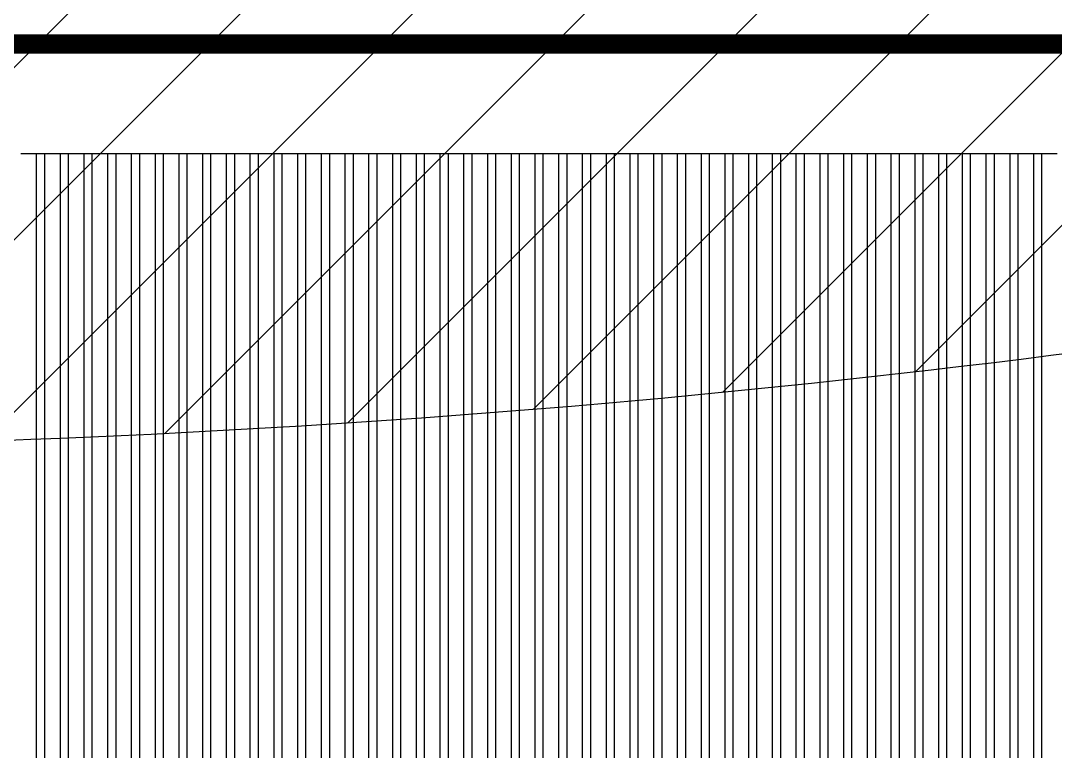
# Model space of a CAD drawing. Header units: millimetres. Extents: x -107267 to 109426, y -98906 to 83910.
# Drawn here: x 3002 to 5700, y -1940 to -36 of the extents above; entities that cross this region are included whole.
import ezdxf

# ---------------------------------------------------------------- set-up
doc = ezdxf.new("R2010")
doc.units = ezdxf.units.MM
doc.linetypes.add('ACAD_ISO10W100', pattern=[18, 12, -3, 0, -3])
doc.layers.add('00 - ZONA DE PROTEÇÃO', color=4, linetype='Continuous')
doc.layers.add('Top (Plan) View-MISC', color=7, linetype='Continuous')
doc.layers.add('000-M3G-MALHA NOVA', color=5, linetype='ACAD_ISO10W100', lineweight=0)

# ---------------------------------------------------------------- blocks, each defined once
blk = doc.blocks.new('*U481')
at = {"layer": 'Top (Plan) View-MISC', "color": 0, "linetype": 'ByBlock', "lineweight": -2}
for p, q in [((3002.3, -381.9), (3043, -381.9)), ((3064.2, -381.9), (3104.9, -381.9)), ((3126.1, -381.9), (3166.8, -381.9)), ((3188, -381.9), (3228.7, -381.9)), ((3249.9, -381.9), (3290.6, -381.9)), ((3311.8, -381.9), (3352.5, -381.9)), ((3373.7, -381.9), (3414.4, -381.9)), ((3435.6, -381.9), (3476.3, -381.9)), ((3497.5, -381.9), (3538.2, -381.9)), ((3559.4, -381.9), (3600, -381.9)), ((3621.3, -381.9), (3661.9, -381.9)), ((3683.2, -381.9), (3723.8, -381.9)), ((3745.1, -381.9), (3785.7, -381.9)), ((3807, -381.9), (3847.6, -381.9)), ((3868.9, -381.9), (3909.5, -381.9)), ((3930.8, -381.9), (3971.4, -381.9)), ((3992.7, -381.9), (4033.3, -381.9)), ((4054.5, -381.9), (4095.2, -381.9)), ((4116.4, -381.9), (4157.1, -381.9)), ((4178.3, -381.9), (4219, -381.9)), ((4240.2, -381.9), (4280.9, -381.9)), ((4302.1, -381.9), (4342.8, -381.9)), ((4364, -381.9), (4404.7, -381.9)), ((4425.9, -381.9), (4466.6, -381.9)), ((4487.8, -381.9), (4528.5, -381.9)), ((4549.7, -381.9), (4590.4, -381.9)), ((4611.6, -381.9), (4652.3, -381.9)), ((4673.5, -381.9), (4714.2, -381.9)), ((4735.4, -381.9), (4776.1, -381.9)), ((4797.3, -381.9), (4838, -381.9)), ((4859.2, -381.9), (4899.9, -381.9)), ((4921.1, -381.9), (4961.8, -381.9)), ((4983, -381.9), (5023.7, -381.9)), ((5044.9, -381.9), (5085.6, -381.9)), ((5106.8, -381.9), (5147.5, -381.9)), ((5168.7, -381.9), (5209.4, -381.9)), ((5230.6, -381.9), (5271.3, -381.9)), ((5292.5, -381.9), (5333.2, -381.9)), ((5354.4, -381.9), (5395.1, -381.9)), ((5416.3, -381.9), (5457, -381.9)), ((5478.2, -381.9), (5518.9, -381.9)), ((5540.1, -381.9), (5580.8, -381.9)), ((5602, -381.9), (5642.7, -381.9)), ((5663.9, -381.9), (5704.6, -381.9))]:
    blk.add_line(p, q, dxfattribs=at)
blk = doc.blocks.new('*U482')
at = {"layer": 'Top (Plan) View-MISC', "color": 0, "linetype": 'ByBlock', "lineweight": -2}
for p, q in [((3002.3, -381.9), (3043, -381.9)), ((3064.2, -381.9), (3104.9, -381.9)), ((3126.1, -381.9), (3166.8, -381.9)), ((3188, -381.9), (3228.7, -381.9)), ((3249.9, -381.9), (3290.6, -381.9)), ((3311.8, -381.9), (3352.5, -381.9)), ((3373.7, -381.9), (3414.4, -381.9)), ((3435.6, -381.9), (3476.3, -381.9)), ((3497.5, -381.9), (3538.2, -381.9)), ((3559.4, -381.9), (3600, -381.9)), ((3621.3, -381.9), (3661.9, -381.9)), ((3683.2, -381.9), (3723.8, -381.9)), ((3745.1, -381.9), (3785.7, -381.9)), ((3807, -381.9), (3847.6, -381.9)), ((3868.9, -381.9), (3909.5, -381.9)), ((3930.8, -381.9), (3971.4, -381.9)), ((3992.7, -381.9), (4033.3, -381.9)), ((4054.5, -381.9), (4095.2, -381.9)), ((4116.4, -381.9), (4157.1, -381.9)), ((4178.3, -381.9), (4219, -381.9)), ((4240.2, -381.9), (4280.9, -381.9)), ((4302.1, -381.9), (4342.8, -381.9)), ((4364, -381.9), (4404.7, -381.9)), ((4425.9, -381.9), (4466.6, -381.9)), ((4487.8, -381.9), (4528.5, -381.9)), ((4549.7, -381.9), (4590.4, -381.9)), ((4611.6, -381.9), (4652.3, -381.9)), ((4673.5, -381.9), (4714.2, -381.9)), ((4735.4, -381.9), (4776.1, -381.9)), ((4797.3, -381.9), (4838, -381.9)), ((4859.2, -381.9), (4899.9, -381.9)), ((4921.1, -381.9), (4961.8, -381.9)), ((4983, -381.9), (5023.7, -381.9)), ((5044.9, -381.9), (5085.6, -381.9)), ((5106.8, -381.9), (5147.5, -381.9)), ((5168.7, -381.9), (5209.4, -381.9)), ((5230.6, -381.9), (5271.3, -381.9)), ((5292.5, -381.9), (5333.2, -381.9)), ((5354.4, -381.9), (5395.1, -381.9)), ((5416.3, -381.9), (5457, -381.9)), ((5478.2, -381.9), (5518.9, -381.9)), ((5540.1, -381.9), (5580.8, -381.9)), ((5602, -381.9), (5642.7, -381.9)), ((5663.9, -381.9), (5704.6, -381.9))]:
    blk.add_line(p, q, dxfattribs=at)
blk = doc.blocks.new('*U771')
at = {"layer": 'Top (Plan) View-MISC', "color": 0, "linetype": 'ByBlock', "lineweight": -2}
for p, q in [((5642.7, -381.9), (5642.7, -7621.9)), ((5642.7, -381.9), (5663.9, -381.9)), ((5663.9, -381.9), (5663.9, -7621.9))]:
    blk.add_line(p, q, dxfattribs=at)
blk = doc.blocks.new('*U772')
at = {"layer": 'Top (Plan) View-MISC', "color": 0, "linetype": 'ByBlock', "lineweight": -2}
for p, q in [((5580.8, -381.9), (5580.8, -7621.9)), ((5580.8, -381.9), (5602, -381.9)), ((5602, -381.9), (5602, -7621.9))]:
    blk.add_line(p, q, dxfattribs=at)
blk = doc.blocks.new('*U773')
at = {"layer": 'Top (Plan) View-MISC', "color": 0, "linetype": 'ByBlock', "lineweight": -2}
for p, q in [((5518.9, -381.9), (5518.9, -7621.9)), ((5518.9, -381.9), (5540.1, -381.9)), ((5540.1, -381.9), (5540.1, -7621.9))]:
    blk.add_line(p, q, dxfattribs=at)
blk = doc.blocks.new('*U774')
at = {"layer": 'Top (Plan) View-MISC', "color": 0, "linetype": 'ByBlock', "lineweight": -2}
for p, q in [((5457, -381.9), (5457, -7621.9)), ((5457, -381.9), (5478.2, -381.9)), ((5478.2, -381.9), (5478.2, -7621.9))]:
    blk.add_line(p, q, dxfattribs=at)
blk = doc.blocks.new('*U775')
at = {"layer": 'Top (Plan) View-MISC', "color": 0, "linetype": 'ByBlock', "lineweight": -2}
for p, q in [((5395.1, -381.9), (5395.1, -7621.9)), ((5395.1, -381.9), (5416.3, -381.9)), ((5416.3, -381.9), (5416.3, -7621.9))]:
    blk.add_line(p, q, dxfattribs=at)
blk = doc.blocks.new('*U776')
at = {"layer": 'Top (Plan) View-MISC', "color": 0, "linetype": 'ByBlock', "lineweight": -2}
for p, q in [((5333.2, -381.9), (5333.2, -7621.9)), ((5333.2, -381.9), (5354.4, -381.9)), ((5354.4, -381.9), (5354.4, -7621.9))]:
    blk.add_line(p, q, dxfattribs=at)
blk = doc.blocks.new('*U777')
at = {"layer": 'Top (Plan) View-MISC', "color": 0, "linetype": 'ByBlock', "lineweight": -2}
for p, q in [((5271.3, -381.9), (5271.3, -7621.9)), ((5271.3, -381.9), (5292.5, -381.9)), ((5292.5, -381.9), (5292.5, -7621.9))]:
    blk.add_line(p, q, dxfattribs=at)
blk = doc.blocks.new('*U778')
at = {"layer": 'Top (Plan) View-MISC', "color": 0, "linetype": 'ByBlock', "lineweight": -2}
for p, q in [((5209.4, -381.9), (5209.4, -7621.9)), ((5209.4, -381.9), (5230.6, -381.9)), ((5230.6, -381.9), (5230.6, -7621.9))]:
    blk.add_line(p, q, dxfattribs=at)
blk = doc.blocks.new('*U779')
at = {"layer": 'Top (Plan) View-MISC', "color": 0, "linetype": 'ByBlock', "lineweight": -2}
for p, q in [((5147.5, -381.9), (5147.5, -7621.9)), ((5147.5, -381.9), (5168.7, -381.9)), ((5168.7, -381.9), (5168.7, -7621.9))]:
    blk.add_line(p, q, dxfattribs=at)
blk = doc.blocks.new('*U780')
at = {"layer": 'Top (Plan) View-MISC', "color": 0, "linetype": 'ByBlock', "lineweight": -2}
for p, q in [((5085.6, -381.9), (5085.6, -7621.9)), ((5085.6, -381.9), (5106.8, -381.9)), ((5106.8, -381.9), (5106.8, -7621.9))]:
    blk.add_line(p, q, dxfattribs=at)
blk = doc.blocks.new('*U781')
at = {"layer": 'Top (Plan) View-MISC', "color": 0, "linetype": 'ByBlock', "lineweight": -2}
for p, q in [((5023.7, -381.9), (5023.7, -7621.9)), ((5023.7, -381.9), (5044.9, -381.9)), ((5044.9, -381.9), (5044.9, -7621.9))]:
    blk.add_line(p, q, dxfattribs=at)
blk = doc.blocks.new('*U782')
at = {"layer": 'Top (Plan) View-MISC', "color": 0, "linetype": 'ByBlock', "lineweight": -2}
for p, q in [((4961.8, -381.9), (4961.8, -7621.9)), ((4961.8, -381.9), (4983, -381.9)), ((4983, -381.9), (4983, -7621.9))]:
    blk.add_line(p, q, dxfattribs=at)
blk = doc.blocks.new('*U783')
at = {"layer": 'Top (Plan) View-MISC', "color": 0, "linetype": 'ByBlock', "lineweight": -2}
for p, q in [((4899.9, -381.9), (4899.9, -7621.9)), ((4899.9, -381.9), (4921.1, -381.9)), ((4921.1, -381.9), (4921.1, -7621.9))]:
    blk.add_line(p, q, dxfattribs=at)
blk = doc.blocks.new('*U784')
at = {"layer": 'Top (Plan) View-MISC', "color": 0, "linetype": 'ByBlock', "lineweight": -2}
for p, q in [((4838, -381.9), (4838, -7621.9)), ((4838, -381.9), (4859.2, -381.9)), ((4859.2, -381.9), (4859.2, -7621.9))]:
    blk.add_line(p, q, dxfattribs=at)
blk = doc.blocks.new('*U785')
at = {"layer": 'Top (Plan) View-MISC', "color": 0, "linetype": 'ByBlock', "lineweight": -2}
for p, q in [((4776.1, -381.9), (4776.1, -7621.9)), ((4776.1, -381.9), (4797.3, -381.9)), ((4797.3, -381.9), (4797.3, -7621.9))]:
    blk.add_line(p, q, dxfattribs=at)
blk = doc.blocks.new('*U786')
at = {"layer": 'Top (Plan) View-MISC', "color": 0, "linetype": 'ByBlock', "lineweight": -2}
for p, q in [((4714.2, -381.9), (4714.2, -7621.9)), ((4714.2, -381.9), (4735.4, -381.9)), ((4735.4, -381.9), (4735.4, -7621.9))]:
    blk.add_line(p, q, dxfattribs=at)
blk = doc.blocks.new('*U787')
at = {"layer": 'Top (Plan) View-MISC', "color": 0, "linetype": 'ByBlock', "lineweight": -2}
for p, q in [((4652.3, -381.9), (4652.3, -7621.9)), ((4652.3, -381.9), (4673.5, -381.9)), ((4673.5, -381.9), (4673.5, -7621.9))]:
    blk.add_line(p, q, dxfattribs=at)
blk = doc.blocks.new('*U788')
at = {"layer": 'Top (Plan) View-MISC', "color": 0, "linetype": 'ByBlock', "lineweight": -2}
for p, q in [((4590.4, -381.9), (4590.4, -7621.9)), ((4590.4, -381.9), (4611.6, -381.9)), ((4611.6, -381.9), (4611.6, -7621.9))]:
    blk.add_line(p, q, dxfattribs=at)
blk = doc.blocks.new('*U789')
at = {"layer": 'Top (Plan) View-MISC', "color": 0, "linetype": 'ByBlock', "lineweight": -2}
for p, q in [((4528.5, -381.9), (4528.5, -7621.9)), ((4528.5, -381.9), (4549.7, -381.9)), ((4549.7, -381.9), (4549.7, -7621.9))]:
    blk.add_line(p, q, dxfattribs=at)
blk = doc.blocks.new('*U790')
at = {"layer": 'Top (Plan) View-MISC', "color": 0, "linetype": 'ByBlock', "lineweight": -2}
for p, q in [((4466.6, -381.9), (4466.6, -7621.9)), ((4466.6, -381.9), (4487.8, -381.9)), ((4487.8, -381.9), (4487.8, -7621.9))]:
    blk.add_line(p, q, dxfattribs=at)
blk = doc.blocks.new('*U791')
at = {"layer": 'Top (Plan) View-MISC', "color": 0, "linetype": 'ByBlock', "lineweight": -2}
for p, q in [((4404.7, -381.9), (4404.7, -7621.9)), ((4404.7, -381.9), (4425.9, -381.9)), ((4425.9, -381.9), (4425.9, -7621.9))]:
    blk.add_line(p, q, dxfattribs=at)
blk = doc.blocks.new('*U792')
at = {"layer": 'Top (Plan) View-MISC', "color": 0, "linetype": 'ByBlock', "lineweight": -2}
for p, q in [((4342.8, -381.9), (4342.8, -7621.9)), ((4342.8, -381.9), (4364, -381.9)), ((4364, -381.9), (4364, -7621.9))]:
    blk.add_line(p, q, dxfattribs=at)
blk = doc.blocks.new('*U793')
at = {"layer": 'Top (Plan) View-MISC', "color": 0, "linetype": 'ByBlock', "lineweight": -2}
for p, q in [((4280.9, -381.9), (4280.9, -7621.9)), ((4280.9, -381.9), (4302.1, -381.9)), ((4302.1, -381.9), (4302.1, -7621.9))]:
    blk.add_line(p, q, dxfattribs=at)
blk = doc.blocks.new('*U794')
at = {"layer": 'Top (Plan) View-MISC', "color": 0, "linetype": 'ByBlock', "lineweight": -2}
for p, q in [((4219, -381.9), (4219, -7621.9)), ((4219, -381.9), (4240.2, -381.9)), ((4240.2, -381.9), (4240.2, -7621.9))]:
    blk.add_line(p, q, dxfattribs=at)
blk = doc.blocks.new('*U795')
at = {"layer": 'Top (Plan) View-MISC', "color": 0, "linetype": 'ByBlock', "lineweight": -2}
for p, q in [((4157.1, -381.9), (4157.1, -7621.9)), ((4157.1, -381.9), (4178.3, -381.9)), ((4178.3, -381.9), (4178.3, -7621.9))]:
    blk.add_line(p, q, dxfattribs=at)
blk = doc.blocks.new('*U796')
at = {"layer": 'Top (Plan) View-MISC', "color": 0, "linetype": 'ByBlock', "lineweight": -2}
for p, q in [((4095.2, -381.9), (4095.2, -7621.9)), ((4095.2, -381.9), (4116.4, -381.9)), ((4116.4, -381.9), (4116.4, -7621.9))]:
    blk.add_line(p, q, dxfattribs=at)
blk = doc.blocks.new('*U797')
at = {"layer": 'Top (Plan) View-MISC', "color": 0, "linetype": 'ByBlock', "lineweight": -2}
for p, q in [((4033.3, -381.9), (4033.3, -7621.9)), ((4033.3, -381.9), (4054.5, -381.9)), ((4054.5, -381.9), (4054.5, -7621.9))]:
    blk.add_line(p, q, dxfattribs=at)
blk = doc.blocks.new('*U798')
at = {"layer": 'Top (Plan) View-MISC', "color": 0, "linetype": 'ByBlock', "lineweight": -2}
for p, q in [((3971.4, -381.9), (3971.4, -7621.9)), ((3971.4, -381.9), (3992.7, -381.9)), ((3992.7, -381.9), (3992.7, -7621.9))]:
    blk.add_line(p, q, dxfattribs=at)
blk = doc.blocks.new('*U799')
at = {"layer": 'Top (Plan) View-MISC', "color": 0, "linetype": 'ByBlock', "lineweight": -2}
for p, q in [((3909.5, -381.9), (3909.5, -7621.9)), ((3909.5, -381.9), (3930.8, -381.9)), ((3930.8, -381.9), (3930.8, -7621.9))]:
    blk.add_line(p, q, dxfattribs=at)
blk = doc.blocks.new('*U800')
at = {"layer": 'Top (Plan) View-MISC', "color": 0, "linetype": 'ByBlock', "lineweight": -2}
for p, q in [((3847.6, -381.9), (3847.6, -7621.9)), ((3847.6, -381.9), (3868.9, -381.9)), ((3868.9, -381.9), (3868.9, -7621.9))]:
    blk.add_line(p, q, dxfattribs=at)
blk = doc.blocks.new('*U801')
at = {"layer": 'Top (Plan) View-MISC', "color": 0, "linetype": 'ByBlock', "lineweight": -2}
for p, q in [((3785.7, -381.9), (3785.7, -7621.9)), ((3785.7, -381.9), (3807, -381.9)), ((3807, -381.9), (3807, -7621.9))]:
    blk.add_line(p, q, dxfattribs=at)
blk = doc.blocks.new('*U802')
at = {"layer": 'Top (Plan) View-MISC', "color": 0, "linetype": 'ByBlock', "lineweight": -2}
for p, q in [((3723.8, -381.9), (3723.8, -7621.9)), ((3723.8, -381.9), (3745.1, -381.9)), ((3745.1, -381.9), (3745.1, -7621.9))]:
    blk.add_line(p, q, dxfattribs=at)
blk = doc.blocks.new('*U803')
at = {"layer": 'Top (Plan) View-MISC', "color": 0, "linetype": 'ByBlock', "lineweight": -2}
for p, q in [((3661.9, -381.9), (3661.9, -7621.9)), ((3661.9, -381.9), (3683.2, -381.9)), ((3683.2, -381.9), (3683.2, -7621.9))]:
    blk.add_line(p, q, dxfattribs=at)
blk = doc.blocks.new('*U804')
at = {"layer": 'Top (Plan) View-MISC', "color": 0, "linetype": 'ByBlock', "lineweight": -2}
for p, q in [((3600, -381.9), (3600, -7621.9)), ((3600, -381.9), (3621.3, -381.9)), ((3621.3, -381.9), (3621.3, -7621.9))]:
    blk.add_line(p, q, dxfattribs=at)
blk = doc.blocks.new('*U805')
at = {"layer": 'Top (Plan) View-MISC', "color": 0, "linetype": 'ByBlock', "lineweight": -2}
for p, q in [((3538.2, -381.9), (3538.2, -7621.9)), ((3538.2, -381.9), (3559.4, -381.9)), ((3559.4, -381.9), (3559.4, -7621.9))]:
    blk.add_line(p, q, dxfattribs=at)
blk = doc.blocks.new('*U806')
at = {"layer": 'Top (Plan) View-MISC', "color": 0, "linetype": 'ByBlock', "lineweight": -2}
for p, q in [((3476.3, -381.9), (3476.3, -7621.9)), ((3476.3, -381.9), (3497.5, -381.9)), ((3497.5, -381.9), (3497.5, -7621.9))]:
    blk.add_line(p, q, dxfattribs=at)
blk = doc.blocks.new('*U807')
at = {"layer": 'Top (Plan) View-MISC', "color": 0, "linetype": 'ByBlock', "lineweight": -2}
for p, q in [((3414.4, -381.9), (3414.4, -7621.9)), ((3414.4, -381.9), (3435.6, -381.9)), ((3435.6, -381.9), (3435.6, -7621.9))]:
    blk.add_line(p, q, dxfattribs=at)
blk = doc.blocks.new('*U808')
at = {"layer": 'Top (Plan) View-MISC', "color": 0, "linetype": 'ByBlock', "lineweight": -2}
for p, q in [((3352.5, -381.9), (3352.5, -7621.9)), ((3352.5, -381.9), (3373.7, -381.9)), ((3373.7, -381.9), (3373.7, -7621.9))]:
    blk.add_line(p, q, dxfattribs=at)
blk = doc.blocks.new('*U809')
at = {"layer": 'Top (Plan) View-MISC', "color": 0, "linetype": 'ByBlock', "lineweight": -2}
for p, q in [((3290.6, -381.9), (3290.6, -7621.9)), ((3290.6, -381.9), (3311.8, -381.9)), ((3311.8, -381.9), (3311.8, -7621.9))]:
    blk.add_line(p, q, dxfattribs=at)
blk = doc.blocks.new('*U810')
at = {"layer": 'Top (Plan) View-MISC', "color": 0, "linetype": 'ByBlock', "lineweight": -2}
for p, q in [((3228.7, -381.9), (3228.7, -7621.9)), ((3228.7, -381.9), (3249.9, -381.9)), ((3249.9, -381.9), (3249.9, -7621.9))]:
    blk.add_line(p, q, dxfattribs=at)
blk = doc.blocks.new('*U811')
at = {"layer": 'Top (Plan) View-MISC', "color": 0, "linetype": 'ByBlock', "lineweight": -2}
for p, q in [((3166.8, -381.9), (3166.8, -7621.9)), ((3166.8, -381.9), (3188, -381.9)), ((3188, -381.9), (3188, -7621.9))]:
    blk.add_line(p, q, dxfattribs=at)
blk = doc.blocks.new('*U812')
at = {"layer": 'Top (Plan) View-MISC', "color": 0, "linetype": 'ByBlock', "lineweight": -2}
for p, q in [((3104.9, -381.9), (3104.9, -7621.9)), ((3104.9, -381.9), (3126.1, -381.9)), ((3126.1, -381.9), (3126.1, -7621.9))]:
    blk.add_line(p, q, dxfattribs=at)
blk = doc.blocks.new('*U813')
at = {"layer": 'Top (Plan) View-MISC', "color": 0, "linetype": 'ByBlock', "lineweight": -2}
for p, q in [((3043, -381.9), (3043, -7621.9)), ((3043, -381.9), (3064.2, -381.9)), ((3064.2, -381.9), (3064.2, -7621.9))]:
    blk.add_line(p, q, dxfattribs=at)

msp = doc.modelspace()

# ---------------------------------------------------------------- hatches: boundary and pattern name
at = {"layer": '00 - ZONA DE PROTEÇÃO'}
h = msp.add_hatch(dxfattribs=at)
h.set_pattern_fill('ANSI31', color=256, scale=100)
h.paths.add_polyline_path([(-13707.5, -10990.4, -0.186516), (-13820.6, -14966.5, 0.414214), (-13179.3, -15607.9, -0.104933), (-3151, -15607.9, -0.09784), (6816.5, -15607.9, -0.097708), (16816.5, -15607.9, -0.143023), (23528.8, -15599.5, 0.414214), (24170.1, -14958.2, -0.142426), (24170.1, -7613.3, -0.10484), (23957.5, 478.5, 0.414214), (23316.2, 1119.8, -0.093557), (16807.7, 577.3, -0.082777), (6855.7, 562.6, -0.082236), (-3141.3, 575.6, -0.08359), (-13132.3, 575.6, -0.101166), (-21195.5, 556.2, 0.414214), (-21836.8, -85.1, -0.113967), (-21836.8, -7622.3, -0.301912), (-21836.8, -10478, 0.414214), (-21195.5, -11119.4, -0.128973)])
h.paths.add_polyline_path([(-20156.9, -9561, 0.142702), (-20481.7, -7424.5, 0.092198), (-20379.7, -831.6, 0.088905), (-13141.3, -732.3, 0.083475), (-3150.3, -732.3, 0.082902), (6855.6, -738.1, 0.108059), (16863.1, -739.3, 0.098139), (22506.3, -522.8, 0.085608), (22847, -7584.3, 0.113812), (22635.2, -14069.1, 0.112262), (16761.1, -14291.3, 0.092477), (6816.6, -14301.6, 0.093024), (-3142, -14299.9, 0.090083), (-12232.6, -14126.3, 0.160127), (-12766.5, -9913.6, 0.116887)], flags=16)

# ---------------------------------------------------------------- linework, layer by layer
at = {"layer": '00 - ZONA DE PROTEÇÃO', "elevation": 6590}
msp.add_lwpolyline([(-20379.7, -831.6, -0.092198), (-20481.7, -7424.5, -0.142702), (-20156.9, -9561, -0.116887), (-12766.5, -9913.6, -0.160127), (-12232.6, -14126.3, -0.090083), (-3142, -14299.9, -0.093024), (6816.6, -14301.6, -0.092477), (16761.1, -14291.3, -0.112262), (22635.2, -14069.1, -0.113812), (22847, -7584.3, -0.085608), (22506.3, -522.8, -0.098139), (16863.1, -739.3, -0.108059), (6855.6, -738.1, -0.082902), (-3150.3, -732.3, -0.083475), (-13141.3, -732.3, -0.088905)], format="xyb", close=True, dxfattribs=at)
at = {"layer": '000-M3G-MALHA NOVA', "ltscale": 0.5, "const_width": 50}
msp.add_lwpolyline([(-21305, -95.6), (23538.6, -97.6), (23547.6, -14971.9), (23207.9, -14971.9), (-13075, -14971.9), (-13130.7, -14971.9), (-13295, -14971.9), (-13295, -10508.5), (-13295, -10455), (-21305, -10455), (-21305, -95.6)], close=True, dxfattribs=at)

# ---------------------------------------------------------------- block references
at = {"layer": 'Top (Plan) View-MISC'}
for name in ['*U482', '*U481', '*U813', '*U812', '*U811', '*U810', '*U809', '*U808', '*U807', '*U806', '*U805', '*U804', '*U803', '*U802', '*U801', '*U800', '*U799', '*U798', '*U797', '*U796', '*U795', '*U794', '*U793', '*U792', '*U791', '*U790', '*U789', '*U788', '*U787', '*U786', '*U785', '*U784', '*U783', '*U782', '*U781', '*U780', '*U779', '*U778', '*U777', '*U776', '*U775', '*U774', '*U773', '*U772', '*U771']:
    msp.add_blockref(name, (0, 0), dxfattribs=at)

doc.saveas('drawing.dxf')
